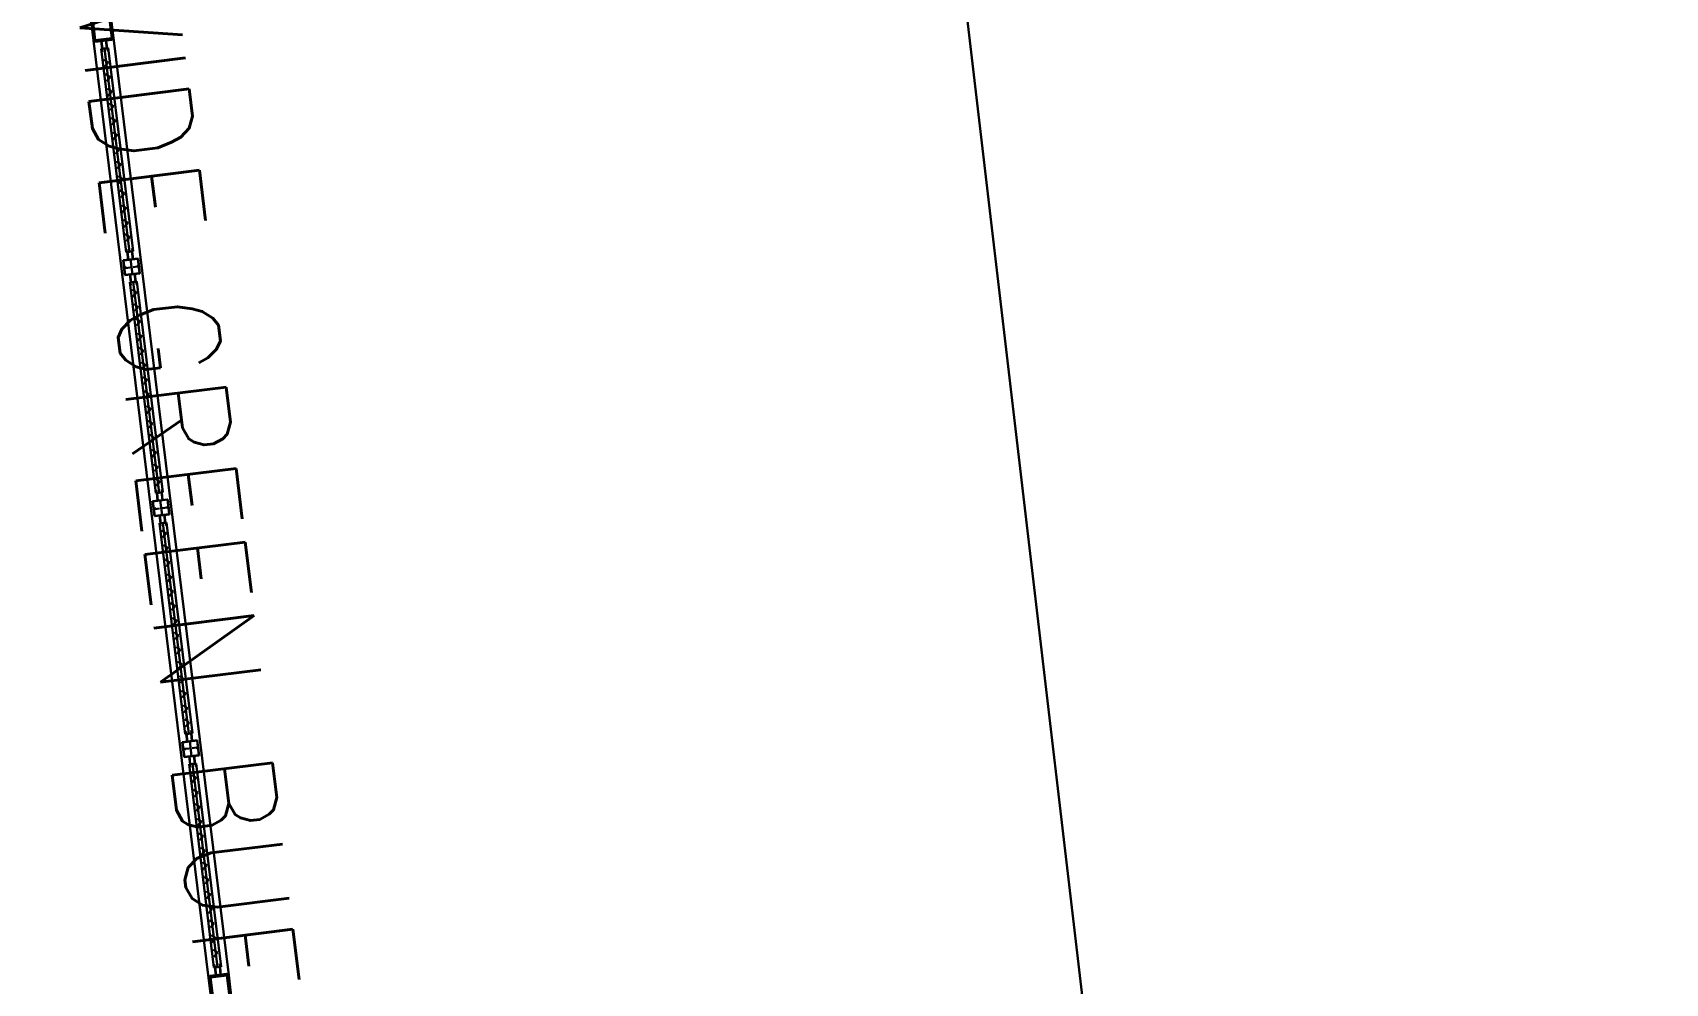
# Model space of a CAD drawing. Extents: x -15449 to 527173, y -170839 to 146543.
# Drawn here: x 15507.26 to 15512.69, y 7826.66 to 7829.82 of the extents above; entities that cross this region are included whole.
import ezdxf

# ---------------------------------------------------------------- set-up
doc = ezdxf.new("R2010")
doc.units = 0
doc.header["$LTSCALE"] = 8
doc.layers.get('0').update_dxf_attribs({"color": 1, "linetype": 'CONTINUOUS'})
doc.layers.add('G-IMPT', color=7, linetype='CONTINUOUS', lineweight=30)
doc.layers.add('Micron SGP Titleblock CAD template EDI$0$G-ANNO-TTLB', color=7, linetype='CONTINUOUS', lineweight=30)
doc.styles.add('RomanS_1', font='romans__.ttf', dxfattribs={"width": 0.9, "height": 8.694455})

# ---------------------------------------------------------------- blocks, each defined once
blk = doc.blocks.new('A$Cf1db08be')
at = {"layer": 'G-IMPT'}
for p, q in [((37.1949, 59.517), (40.6647, 30.0513)), ((35.3739, 50.2319), (35.3847, 50.1438)), ((35.3907, 50.1446), (35.3799, 50.2326)), ((35.4346, 50.2393), (35.4454, 50.1513)), ((35.4514, 50.152), (35.4406, 50.2401)), ((35.3907, 50.1446), (35.3847, 50.1438)), ((35.3847, 50.1438), (35.3914, 50.1386)), ((35.3847, 50.1438), (35.7675, 47.0298)), ((35.4454, 50.1513), (35.3907, 50.1446)), ((35.3914, 50.1386), (35.3907, 50.1446)), ((35.3914, 50.1386), (35.4461, 50.1453)), ((35.4101, 50.1155), (35.4337, 50.1184)), ((35.4931, 49.44), (35.4101, 50.1155)), ((35.4115, 50.1326), (35.4105, 50.1409)), ((35.4145, 50.116), (35.4115, 50.141)), ((35.4135, 50.1159), (35.4115, 50.1326)), ((35.4131, 50.1057), (35.412, 50.1148)), ((35.4127, 50.1158), (35.431, 50.118)), ((35.4315, 50.1172), (35.4128, 50.1152)), ((35.4128, 50.1152), (35.4136, 50.1057)), ((35.4136, 50.1057), (35.4131, 50.1057)), ((35.5049, 49.4415), (35.4219, 50.1169)), ((35.4292, 50.1178), (35.4261, 50.1428)), ((35.4282, 50.1346), (35.4271, 50.1429)), ((35.4302, 50.1179), (35.4282, 50.1346)), ((35.4326, 50.1081), (35.4315, 50.1172)), ((35.432, 50.1173), (35.4331, 50.1081)), ((35.4331, 50.1081), (35.4326, 50.1081)), ((35.4337, 50.1184), (35.5167, 49.4429)), ((35.4514, 50.152), (35.4454, 50.1513)), ((35.4454, 50.1513), (35.4461, 50.1453)), ((35.4461, 50.1453), (35.4514, 50.152)), ((35.4514, 50.152), (35.8343, 47.038)), ((35.4206, 50.0805), (35.4204, 50.0803)), ((35.4338, 50.0701), (35.4206, 50.0805)), ((35.4206, 50.0792), (35.4305, 50.0714)), ((35.4309, 50.0681), (35.4232, 50.0581)), ((35.4233, 50.057), (35.4235, 50.0569)), ((35.4235, 50.0569), (35.4338, 50.0701)), ((35.4265, 50.0321), (35.4264, 50.0319)), ((35.4397, 50.0218), (35.4265, 50.0321)), ((35.4265, 50.0308), (35.4365, 50.023)), ((35.4369, 50.0197), (35.4291, 50.0098)), ((35.4292, 50.0086), (35.4294, 50.0085)), ((35.4294, 50.0085), (35.4397, 50.0218)), ((35.4324, 49.9837), (35.4323, 49.9836)), ((35.4457, 49.9734), (35.4324, 49.9837)), ((35.4325, 49.9824), (35.4424, 49.9747)), ((35.4428, 49.9714), (35.435, 49.9614)), ((35.4352, 49.9603), (35.4353, 49.9601)), ((35.4353, 49.9601), (35.4457, 49.9734)), ((35.4384, 49.9354), (35.4383, 49.9352)), ((35.4516, 49.925), (35.4384, 49.9354)), ((35.4384, 49.9341), (35.4484, 49.9263)), ((35.4488, 49.923), (35.441, 49.913)), ((35.4411, 49.9119), (35.4413, 49.9118)), ((35.4413, 49.9118), (35.4516, 49.925)), ((35.4443, 49.887), (35.4442, 49.8868)), ((35.4576, 49.8767), (35.4443, 49.887)), ((35.4444, 49.8857), (35.4543, 49.8779)), ((35.4547, 49.8746), (35.4469, 49.8647)), ((35.4471, 49.8635), (35.4472, 49.8634)), ((35.4472, 49.8634), (35.4576, 49.8767)), ((35.4503, 49.8386), (35.4502, 49.8385)), ((35.4635, 49.8283), (35.4503, 49.8386)), ((35.4503, 49.8373), (35.4603, 49.8296)), ((35.4607, 49.8263), (35.4529, 49.8163)), ((35.453, 49.8152), (35.4532, 49.8151)), ((35.4532, 49.8151), (35.4635, 49.8283)), ((35.4562, 49.7903), (35.4561, 49.7901)), ((35.4695, 49.7799), (35.4562, 49.7903)), ((35.4562, 49.789), (35.4662, 49.7812)), ((35.4666, 49.7779), (35.4588, 49.7679)), ((35.4591, 49.7667), (35.4695, 49.7799)), ((35.459, 49.7668), (35.4591, 49.7667)), ((35.4622, 49.7419), (35.4621, 49.7417)), ((35.4754, 49.7316), (35.4622, 49.7419)), ((35.4622, 49.7406), (35.4722, 49.7328)), ((35.4726, 49.7295), (35.4648, 49.7196)), ((35.4651, 49.7183), (35.4754, 49.7316)), ((35.4649, 49.7184), (35.4651, 49.7183)), ((35.4681, 49.6935), (35.468, 49.6934)), ((35.4814, 49.6832), (35.4681, 49.6935)), ((35.4681, 49.6922), (35.4781, 49.6845)), ((35.4785, 49.6812), (35.4707, 49.6712)), ((35.4709, 49.6701), (35.471, 49.67)), ((35.471, 49.67), (35.4814, 49.6832)), ((35.4741, 49.6452), (35.4739, 49.645)), ((35.4873, 49.6348), (35.4741, 49.6452)), ((35.4741, 49.6439), (35.484, 49.6361)), ((35.4844, 49.6328), (35.4767, 49.6228)), ((35.4768, 49.6217), (35.477, 49.6216)), ((35.477, 49.6216), (35.4873, 49.6348)), ((35.48, 49.5968), (35.4799, 49.5967)), ((35.4933, 49.5865), (35.48, 49.5968)), ((35.48, 49.5955), (35.49, 49.5877)), ((35.4904, 49.5844), (35.4826, 49.5745)), ((35.4828, 49.5733), (35.4829, 49.5732)), ((35.4829, 49.5732), (35.4933, 49.5865)), ((35.486, 49.5484), (35.4858, 49.5483)), ((35.4992, 49.5381), (35.486, 49.5484)), ((35.486, 49.5472), (35.4959, 49.5394)), ((35.4963, 49.5361), (35.4886, 49.5261)), ((35.4887, 49.525), (35.4889, 49.5249)), ((35.4889, 49.5249), (35.4992, 49.5381)), ((35.4919, 49.5001), (35.4918, 49.4999)), ((35.5052, 49.4897), (35.4919, 49.5001)), ((35.4919, 49.4988), (35.5019, 49.491)), ((35.5023, 49.4877), (35.4945, 49.4778)), ((35.4946, 49.4766), (35.4948, 49.4765)), ((35.4948, 49.4765), (35.5052, 49.4897)), ((35.5137, 49.4527), (35.5132, 49.4526)), ((35.5132, 49.4526), (35.5143, 49.4435)), ((35.5148, 49.4436), (35.5137, 49.4527)), ((35.533, 49.4195), (35.483, 49.4134)), ((35.483, 49.4134), (35.4891, 49.3633)), ((35.5321, 49.4184), (35.4841, 49.4125)), ((35.4841, 49.4125), (35.49, 49.3645)), ((35.5167, 49.4429), (35.4931, 49.44)), ((35.4942, 49.4503), (35.4937, 49.4502)), ((35.4937, 49.4502), (35.4948, 49.4411)), ((35.4957, 49.4409), (35.4942, 49.4503)), ((35.5143, 49.4435), (35.4957, 49.4409)), ((35.4958, 49.4403), (35.514, 49.4426)), ((35.4966, 49.4404), (35.4996, 49.4154)), ((35.4976, 49.4406), (35.5006, 49.4155)), ((35.508, 49.4164), (35.5141, 49.3664)), ((35.5122, 49.4424), (35.5153, 49.4173)), ((35.5132, 49.4425), (35.5163, 49.4175)), ((35.538, 49.3704), (35.5321, 49.4184)), ((35.5392, 49.3695), (35.533, 49.4195)), ((35.4891, 49.3633), (35.5392, 49.3695)), ((35.49, 49.3645), (35.538, 49.3704)), ((35.4942, 49.391), (35.4913, 49.3873)), ((35.4913, 49.3873), (35.5063, 49.3891)), ((35.5089, 49.3404), (35.5058, 49.3654)), ((35.5058, 49.3654), (35.5089, 49.3404)), ((35.5099, 49.3405), (35.5068, 49.3655)), ((35.5068, 49.3655), (35.5099, 49.3405)), ((35.5313, 49.3922), (35.5163, 49.3904)), ((35.5245, 49.3423), (35.5215, 49.3673)), ((35.5215, 49.3673), (35.5245, 49.3423)), ((35.5256, 49.3424), (35.5225, 49.3674)), ((35.5225, 49.3674), (35.5256, 49.3424)), ((35.5275, 49.3951), (35.5313, 49.3922)), ((35.5054, 49.3399), (35.529, 49.3428)), ((35.5054, 49.3399), (35.529, 49.3428)), ((35.5915, 48.6395), (35.5054, 49.3399)), ((35.5915, 48.6395), (35.5054, 49.3399)), ((35.5084, 49.3302), (35.5073, 49.3393)), ((35.5084, 49.3302), (35.5073, 49.3393)), ((35.5081, 49.3403), (35.5264, 49.3425)), ((35.5081, 49.3403), (35.5264, 49.3425)), ((35.5268, 49.3417), (35.5081, 49.3397)), ((35.5268, 49.3417), (35.5081, 49.3397)), ((35.5081, 49.3397), (35.509, 49.3302)), ((35.5081, 49.3397), (35.509, 49.3302)), ((35.509, 49.3302), (35.5084, 49.3302)), ((35.509, 49.3302), (35.5084, 49.3302)), ((35.5145, 49.3166), (35.5143, 49.3165)), ((35.5277, 49.3063), (35.5145, 49.3166)), ((35.5145, 49.3153), (35.5244, 49.3076)), ((35.5248, 49.3043), (35.5171, 49.2943)), ((35.6033, 48.6409), (35.5172, 49.3414)), ((35.6033, 48.6409), (35.5172, 49.3414)), ((35.5172, 49.2932), (35.5174, 49.293)), ((35.5174, 49.293), (35.5277, 49.3063)), ((35.5279, 49.3326), (35.5268, 49.3417)), ((35.5279, 49.3326), (35.5268, 49.3417)), ((35.5273, 49.3418), (35.5284, 49.3326)), ((35.5273, 49.3418), (35.5284, 49.3326)), ((35.5284, 49.3326), (35.5279, 49.3326)), ((35.5284, 49.3326), (35.5279, 49.3326)), ((35.529, 49.3428), (35.6151, 48.6424)), ((35.529, 49.3428), (35.6151, 48.6424)), ((35.5204, 49.2683), (35.5203, 49.2681)), ((35.5204, 49.2683), (35.5203, 49.2681)), ((35.5336, 49.2579), (35.5204, 49.2683)), ((35.5336, 49.2579), (35.5204, 49.2683)), ((35.5204, 49.267), (35.5304, 49.2592)), ((35.5204, 49.267), (35.5304, 49.2592)), ((35.5308, 49.2559), (35.523, 49.2459)), ((35.5308, 49.2559), (35.523, 49.2459)), ((35.5231, 49.2448), (35.5233, 49.2447)), ((35.5231, 49.2448), (35.5233, 49.2447)), ((35.5233, 49.2447), (35.5336, 49.2579)), ((35.5233, 49.2447), (35.5336, 49.2579)), ((35.5264, 49.2199), (35.5262, 49.2197)), ((35.5264, 49.2199), (35.5262, 49.2197)), ((35.5396, 49.2096), (35.5264, 49.2199)), ((35.5396, 49.2096), (35.5264, 49.2199)), ((35.5264, 49.2186), (35.5363, 49.2108)), ((35.5264, 49.2186), (35.5363, 49.2108)), ((35.5367, 49.2075), (35.529, 49.1976)), ((35.5367, 49.2075), (35.529, 49.1976)), ((35.5291, 49.1964), (35.5293, 49.1963)), ((35.5291, 49.1964), (35.5293, 49.1963)), ((35.5293, 49.1963), (35.5396, 49.2096)), ((35.5293, 49.1963), (35.5396, 49.2096)), ((35.5323, 49.1715), (35.5322, 49.1714)), ((35.5323, 49.1715), (35.5322, 49.1714)), ((35.5455, 49.1612), (35.5323, 49.1715)), ((35.5455, 49.1612), (35.5323, 49.1715)), ((35.5323, 49.1702), (35.5423, 49.1625)), ((35.5323, 49.1702), (35.5423, 49.1625)), ((35.5427, 49.1592), (35.5349, 49.1492)), ((35.5427, 49.1592), (35.5349, 49.1492)), ((35.535, 49.1481), (35.5352, 49.1479)), ((35.535, 49.1481), (35.5352, 49.1479)), ((35.5352, 49.1479), (35.5455, 49.1612)), ((35.5352, 49.1479), (35.5455, 49.1612)), ((35.5382, 49.1232), (35.5381, 49.123)), ((35.5382, 49.1232), (35.5381, 49.123)), ((35.5515, 49.1128), (35.5382, 49.1232)), ((35.5515, 49.1128), (35.5382, 49.1232)), ((35.5383, 49.1219), (35.5482, 49.1141)), ((35.5383, 49.1219), (35.5482, 49.1141)), ((35.5486, 49.1108), (35.5408, 49.1008)), ((35.5486, 49.1108), (35.5408, 49.1008)), ((35.541, 49.0997), (35.5411, 49.0996)), ((35.541, 49.0997), (35.5411, 49.0996)), ((35.5411, 49.0996), (35.5515, 49.1128)), ((35.5411, 49.0996), (35.5515, 49.1128)), ((35.5442, 49.0748), (35.5441, 49.0746)), ((35.5442, 49.0748), (35.5441, 49.0746)), ((35.5574, 49.0645), (35.5442, 49.0748)), ((35.5574, 49.0645), (35.5442, 49.0748)), ((35.5442, 49.0735), (35.5542, 49.0657)), ((35.5442, 49.0735), (35.5542, 49.0657)), ((35.5546, 49.0624), (35.5468, 49.0525)), ((35.5546, 49.0624), (35.5468, 49.0525)), ((35.5469, 49.0513), (35.5471, 49.0512)), ((35.5469, 49.0513), (35.5471, 49.0512)), ((35.5471, 49.0512), (35.5574, 49.0645)), ((35.5471, 49.0512), (35.5574, 49.0645)), ((35.5501, 49.0264), (35.55, 49.0263)), ((35.5501, 49.0264), (35.55, 49.0263)), ((35.5634, 49.0161), (35.5501, 49.0264)), ((35.5634, 49.0161), (35.5501, 49.0264)), ((35.5502, 49.0251), (35.5601, 49.0174)), ((35.5502, 49.0251), (35.5601, 49.0174)), ((35.5605, 49.0141), (35.5527, 49.0041)), ((35.5605, 49.0141), (35.5527, 49.0041)), ((35.5529, 49.003), (35.553, 49.0029)), ((35.5529, 49.003), (35.553, 49.0029)), ((35.553, 49.0029), (35.5634, 49.0161)), ((35.553, 49.0029), (35.5634, 49.0161)), ((35.5561, 48.9781), (35.556, 48.9779)), ((35.5561, 48.9781), (35.556, 48.9779)), ((35.5693, 48.9677), (35.5561, 48.9781)), ((35.5693, 48.9677), (35.5561, 48.9781)), ((35.5561, 48.9768), (35.5661, 48.969)), ((35.5561, 48.9768), (35.5661, 48.969)), ((35.5665, 48.9657), (35.5587, 48.9557)), ((35.5665, 48.9657), (35.5587, 48.9557)), ((35.559, 48.9545), (35.5693, 48.9677)), ((35.559, 48.9545), (35.5693, 48.9677)), ((35.5588, 48.9546), (35.559, 48.9545)), ((35.5588, 48.9546), (35.559, 48.9545)), ((35.562, 48.9297), (35.5619, 48.9295)), ((35.562, 48.9297), (35.5619, 48.9295)), ((35.5753, 48.9194), (35.562, 48.9297)), ((35.5753, 48.9194), (35.562, 48.9297)), ((35.562, 48.9284), (35.572, 48.9206)), ((35.562, 48.9284), (35.572, 48.9206)), ((35.5724, 48.9173), (35.5646, 48.9074)), ((35.5724, 48.9173), (35.5646, 48.9074)), ((35.5649, 48.9061), (35.5753, 48.9194)), ((35.5649, 48.9061), (35.5753, 48.9194)), ((35.5648, 48.9062), (35.5649, 48.9061)), ((35.5648, 48.9062), (35.5649, 48.9061)), ((35.568, 48.8813), (35.5679, 48.8812)), ((35.568, 48.8813), (35.5679, 48.8812)), ((35.5812, 48.871), (35.568, 48.8813)), ((35.5812, 48.871), (35.568, 48.8813)), ((35.568, 48.8801), (35.5779, 48.8723)), ((35.568, 48.8801), (35.5779, 48.8723)), ((35.5784, 48.869), (35.5706, 48.859)), ((35.5784, 48.869), (35.5706, 48.859)), ((35.5707, 48.8579), (35.5709, 48.8578)), ((35.5707, 48.8579), (35.5709, 48.8578)), ((35.5709, 48.8578), (35.5812, 48.871)), ((35.5709, 48.8578), (35.5812, 48.871)), ((35.5739, 48.833), (35.5738, 48.8328)), ((35.5739, 48.833), (35.5738, 48.8328)), ((35.5872, 48.8226), (35.5739, 48.833)), ((35.5872, 48.8226), (35.5739, 48.833)), ((35.5739, 48.8317), (35.5839, 48.8239)), ((35.5739, 48.8317), (35.5839, 48.8239)), ((35.5843, 48.8206), (35.5765, 48.8106)), ((35.5843, 48.8206), (35.5765, 48.8106)), ((35.5767, 48.8095), (35.5768, 48.8094)), ((35.5767, 48.8095), (35.5768, 48.8094)), ((35.5768, 48.8094), (35.5872, 48.8226)), ((35.5768, 48.8094), (35.5872, 48.8226)), ((35.5799, 48.7846), (35.5797, 48.7845)), ((35.5799, 48.7846), (35.5797, 48.7845)), ((35.5931, 48.7743), (35.5799, 48.7846)), ((35.5931, 48.7743), (35.5799, 48.7846)), ((35.5799, 48.7833), (35.5898, 48.7755)), ((35.5799, 48.7833), (35.5898, 48.7755)), ((35.5902, 48.7722), (35.5825, 48.7623)), ((35.5902, 48.7722), (35.5825, 48.7623)), ((35.5826, 48.7612), (35.5828, 48.761)), ((35.5826, 48.7612), (35.5828, 48.761)), ((35.5828, 48.761), (35.5931, 48.7743)), ((35.5828, 48.761), (35.5931, 48.7743)), ((35.5858, 48.7362), (35.5857, 48.7361)), ((35.5858, 48.7362), (35.5857, 48.7361)), ((35.5991, 48.7259), (35.5858, 48.7362)), ((35.5991, 48.7259), (35.5858, 48.7362)), ((35.5858, 48.735), (35.5958, 48.7272)), ((35.5858, 48.735), (35.5958, 48.7272)), ((35.5962, 48.7239), (35.5884, 48.7139)), ((35.5962, 48.7239), (35.5884, 48.7139)), ((35.5886, 48.7128), (35.5887, 48.7127)), ((35.5886, 48.7128), (35.5887, 48.7127)), ((35.5887, 48.7127), (35.5991, 48.7259)), ((35.5887, 48.7127), (35.5991, 48.7259)), ((35.6151, 48.6424), (35.5915, 48.6395)), ((35.6151, 48.6424), (35.5915, 48.6395)), ((35.5918, 48.6879), (35.5916, 48.6877)), ((35.5918, 48.6879), (35.5916, 48.6877)), ((35.605, 48.6775), (35.5918, 48.6879)), ((35.605, 48.6775), (35.5918, 48.6879)), ((35.5918, 48.6866), (35.6017, 48.6788)), ((35.5918, 48.6866), (35.6017, 48.6788)), ((35.5926, 48.6498), (35.5921, 48.6497)), ((35.5926, 48.6498), (35.5921, 48.6497)), ((35.5921, 48.6497), (35.5932, 48.6406)), ((35.5921, 48.6497), (35.5932, 48.6406)), ((35.5941, 48.6403), (35.5926, 48.6498)), ((35.5941, 48.6403), (35.5926, 48.6498)), ((35.6127, 48.643), (35.5941, 48.6403)), ((35.6127, 48.643), (35.5941, 48.6403)), ((35.5942, 48.6398), (35.6125, 48.6421)), ((35.5942, 48.6398), (35.6125, 48.6421)), ((35.6021, 48.6755), (35.5944, 48.6656)), ((35.6021, 48.6755), (35.5944, 48.6656)), ((35.5945, 48.6644), (35.5947, 48.6643)), ((35.5945, 48.6644), (35.5947, 48.6643)), ((35.5947, 48.6643), (35.605, 48.6775)), ((35.5947, 48.6643), (35.605, 48.6775)), ((35.595, 48.6399), (35.5981, 48.6149)), ((35.5981, 48.6149), (35.595, 48.6399)), ((35.596, 48.64), (35.5991, 48.615)), ((35.5991, 48.615), (35.596, 48.64)), ((35.6107, 48.6418), (35.6137, 48.6168)), ((35.6137, 48.6168), (35.6107, 48.6418)), ((35.6121, 48.6522), (35.6116, 48.6521)), ((35.6121, 48.6522), (35.6116, 48.6521)), ((35.6116, 48.6521), (35.6127, 48.643)), ((35.6116, 48.6521), (35.6127, 48.643)), ((35.6117, 48.642), (35.6147, 48.6169)), ((35.6147, 48.6169), (35.6117, 48.642)), ((35.6132, 48.643), (35.6121, 48.6522)), ((35.6132, 48.643), (35.6121, 48.6522)), ((35.6314, 48.619), (35.5814, 48.6128)), ((35.5814, 48.6128), (35.5875, 48.5628)), ((35.6305, 48.6179), (35.5825, 48.612)), ((35.5825, 48.612), (35.5884, 48.5639)), ((35.5926, 48.5905), (35.5897, 48.5868)), ((35.5897, 48.5868), (35.6047, 48.5886)), ((35.6064, 48.6159), (35.6126, 48.5659)), ((35.6297, 48.5917), (35.6147, 48.5898)), ((35.6259, 48.5946), (35.6297, 48.5917)), ((35.6364, 48.5698), (35.6305, 48.6179)), ((35.6376, 48.569), (35.6314, 48.619)), ((35.5875, 48.5628), (35.6376, 48.569)), ((35.5884, 48.5639), (35.6364, 48.5698)), ((35.6274, 48.5423), (35.6038, 48.5394)), ((35.6274, 48.5423), (35.6038, 48.5394)), ((35.6038, 48.5394), (35.6899, 47.839)), ((35.6038, 48.5394), (35.6899, 47.839)), ((35.6073, 48.5398), (35.6042, 48.5649)), ((35.6042, 48.5649), (35.6073, 48.5398)), ((35.6083, 48.54), (35.6052, 48.565)), ((35.6052, 48.565), (35.6083, 48.54)), ((35.6069, 48.5296), (35.6057, 48.5388)), ((35.6069, 48.5296), (35.6057, 48.5388)), ((35.6065, 48.5397), (35.6248, 48.542)), ((35.6065, 48.5397), (35.6248, 48.542)), ((35.6252, 48.5412), (35.6066, 48.5392)), ((35.6252, 48.5412), (35.6066, 48.5392)), ((35.6066, 48.5392), (35.6074, 48.5297)), ((35.6066, 48.5392), (35.6074, 48.5297)), ((35.6074, 48.5297), (35.6069, 48.5296)), ((35.6074, 48.5297), (35.6069, 48.5296)), ((35.6156, 48.5409), (35.7017, 47.8404)), ((35.6156, 48.5409), (35.7017, 47.8404)), ((35.623, 48.5418), (35.6199, 48.5668)), ((35.6199, 48.5668), (35.623, 48.5418)), ((35.624, 48.5419), (35.6209, 48.5669)), ((35.6209, 48.5669), (35.624, 48.5419)), ((35.6263, 48.532), (35.6252, 48.5412)), ((35.6263, 48.532), (35.6252, 48.5412)), ((35.6257, 48.5412), (35.6269, 48.5321)), ((35.6257, 48.5412), (35.6269, 48.5321)), ((35.6269, 48.5321), (35.6263, 48.532)), ((35.6269, 48.5321), (35.6263, 48.532)), ((35.7135, 47.8419), (35.6274, 48.5423)), ((35.7135, 47.8419), (35.6274, 48.5423)), ((35.6128, 48.5159), (35.6129, 48.5161)), ((35.6128, 48.5159), (35.6129, 48.5161)), ((35.6129, 48.5161), (35.6261, 48.5058)), ((35.6129, 48.5161), (35.6261, 48.5058)), ((35.6229, 48.507), (35.6129, 48.5148)), ((35.6229, 48.507), (35.6129, 48.5148)), ((35.6155, 48.4938), (35.6233, 48.5037)), ((35.6155, 48.4938), (35.6233, 48.5037)), ((35.6158, 48.4925), (35.6156, 48.4926)), ((35.6158, 48.4925), (35.6156, 48.4926)), ((35.6261, 48.5058), (35.6158, 48.4925)), ((35.6261, 48.5058), (35.6158, 48.4925)), ((35.6187, 48.4676), (35.6188, 48.4677)), ((35.6187, 48.4676), (35.6188, 48.4677)), ((35.6188, 48.4677), (35.6321, 48.4574)), ((35.6188, 48.4677), (35.6321, 48.4574)), ((35.6288, 48.4587), (35.6188, 48.4664)), ((35.6288, 48.4587), (35.6188, 48.4664)), ((35.6214, 48.4454), (35.6292, 48.4554)), ((35.6214, 48.4454), (35.6292, 48.4554)), ((35.6217, 48.4442), (35.6216, 48.4443)), ((35.6217, 48.4442), (35.6216, 48.4443)), ((35.6321, 48.4574), (35.6217, 48.4442)), ((35.6321, 48.4574), (35.6217, 48.4442)), ((35.6246, 48.4192), (35.6248, 48.4194)), ((35.6246, 48.4192), (35.6248, 48.4194)), ((35.6248, 48.4194), (35.638, 48.409)), ((35.6248, 48.4194), (35.638, 48.409)), ((35.6347, 48.4103), (35.6248, 48.4181)), ((35.6347, 48.4103), (35.6248, 48.4181)), ((35.6274, 48.397), (35.6351, 48.407)), ((35.6274, 48.397), (35.6351, 48.407)), ((35.6277, 48.3958), (35.6275, 48.3959)), ((35.6277, 48.3958), (35.6275, 48.3959)), ((35.638, 48.409), (35.6277, 48.3958)), ((35.638, 48.409), (35.6277, 48.3958)), ((35.6306, 48.3708), (35.6307, 48.371)), ((35.6306, 48.3708), (35.6307, 48.371)), ((35.6307, 48.371), (35.644, 48.3607)), ((35.6307, 48.371), (35.644, 48.3607)), ((35.6407, 48.3619), (35.6307, 48.3697)), ((35.6407, 48.3619), (35.6307, 48.3697)), ((35.6333, 48.3487), (35.6411, 48.3586)), ((35.6333, 48.3487), (35.6411, 48.3586)), ((35.6336, 48.3474), (35.6335, 48.3475)), ((35.6336, 48.3474), (35.6335, 48.3475)), ((35.644, 48.3607), (35.6336, 48.3474)), ((35.644, 48.3607), (35.6336, 48.3474)), ((35.6365, 48.3225), (35.6367, 48.3226)), ((35.6365, 48.3225), (35.6367, 48.3226)), ((35.6367, 48.3226), (35.6499, 48.3123)), ((35.6367, 48.3226), (35.6499, 48.3123)), ((35.6466, 48.3136), (35.6367, 48.3214)), ((35.6466, 48.3136), (35.6367, 48.3214)), ((35.6499, 48.3123), (35.6396, 48.2991)), ((35.6499, 48.3123), (35.6396, 48.2991)), ((35.6393, 48.3003), (35.647, 48.3103)), ((35.6393, 48.3003), (35.647, 48.3103)), ((35.6396, 48.2991), (35.6394, 48.2992)), ((35.6396, 48.2991), (35.6394, 48.2992)), ((35.6425, 48.2741), (35.6426, 48.2743)), ((35.6425, 48.2741), (35.6426, 48.2743)), ((35.6426, 48.2743), (35.6558, 48.2639)), ((35.6426, 48.2743), (35.6558, 48.2639)), ((35.6526, 48.2652), (35.6426, 48.273)), ((35.6526, 48.2652), (35.6426, 48.273)), ((35.6452, 48.2519), (35.653, 48.2619)), ((35.6452, 48.2519), (35.653, 48.2619)), ((35.6558, 48.2639), (35.6455, 48.2507)), ((35.6558, 48.2639), (35.6455, 48.2507)), ((35.6455, 48.2507), (35.6453, 48.2508)), ((35.6455, 48.2507), (35.6453, 48.2508)), ((35.6484, 48.2258), (35.6486, 48.2259)), ((35.6484, 48.2258), (35.6486, 48.2259)), ((35.6486, 48.2259), (35.6618, 48.2156)), ((35.6486, 48.2259), (35.6618, 48.2156)), ((35.6585, 48.2168), (35.6486, 48.2246)), ((35.6585, 48.2168), (35.6486, 48.2246)), ((35.6512, 48.2036), (35.6589, 48.2135)), ((35.6512, 48.2036), (35.6589, 48.2135)), ((35.6618, 48.2156), (35.6515, 48.2023)), ((35.6618, 48.2156), (35.6515, 48.2023)), ((35.6515, 48.2023), (35.6513, 48.2025)), ((35.6515, 48.2023), (35.6513, 48.2025)), ((35.6544, 48.1774), (35.6545, 48.1775)), ((35.6544, 48.1774), (35.6545, 48.1775)), ((35.6545, 48.1775), (35.6677, 48.1672)), ((35.6545, 48.1775), (35.6677, 48.1672)), ((35.6645, 48.1685), (35.6545, 48.1763)), ((35.6645, 48.1685), (35.6545, 48.1763)), ((35.6571, 48.1552), (35.6649, 48.1652)), ((35.6571, 48.1552), (35.6649, 48.1652)), ((35.6574, 48.154), (35.6572, 48.1541)), ((35.6574, 48.154), (35.6572, 48.1541)), ((35.6677, 48.1672), (35.6574, 48.154)), ((35.6677, 48.1672), (35.6574, 48.154)), ((35.6603, 48.129), (35.6604, 48.1292)), ((35.6603, 48.129), (35.6604, 48.1292)), ((35.6604, 48.1292), (35.6737, 48.1188)), ((35.6604, 48.1292), (35.6737, 48.1188)), ((35.6704, 48.1201), (35.6605, 48.1279)), ((35.6704, 48.1201), (35.6605, 48.1279)), ((35.663, 48.1069), (35.6708, 48.1168)), ((35.663, 48.1069), (35.6708, 48.1168)), ((35.6633, 48.1056), (35.6632, 48.1057)), ((35.6633, 48.1056), (35.6632, 48.1057)), ((35.6737, 48.1188), (35.6633, 48.1056)), ((35.6737, 48.1188), (35.6633, 48.1056)), ((35.6663, 48.0807), (35.6664, 48.0808)), ((35.6663, 48.0807), (35.6664, 48.0808)), ((35.6664, 48.0808), (35.6796, 48.0705)), ((35.6664, 48.0808), (35.6796, 48.0705)), ((35.6764, 48.0717), (35.6664, 48.0795)), ((35.6764, 48.0717), (35.6664, 48.0795)), ((35.669, 48.0585), (35.6768, 48.0684)), ((35.669, 48.0585), (35.6768, 48.0684)), ((35.6693, 48.0572), (35.6691, 48.0574)), ((35.6693, 48.0572), (35.6691, 48.0574)), ((35.6796, 48.0705), (35.6693, 48.0572)), ((35.6796, 48.0705), (35.6693, 48.0572)), ((35.6722, 48.0323), (35.6723, 48.0325)), ((35.6722, 48.0323), (35.6723, 48.0325)), ((35.6723, 48.0325), (35.6856, 48.0221)), ((35.6723, 48.0325), (35.6856, 48.0221)), ((35.6823, 48.0234), (35.6724, 48.0312)), ((35.6823, 48.0234), (35.6724, 48.0312)), ((35.6749, 48.0101), (35.6827, 48.0201)), ((35.6749, 48.0101), (35.6827, 48.0201)), ((35.6752, 48.0089), (35.6751, 48.009)), ((35.6752, 48.0089), (35.6751, 48.009)), ((35.6856, 48.0221), (35.6752, 48.0089)), ((35.6856, 48.0221), (35.6752, 48.0089)), ((35.6782, 47.9839), (35.6783, 47.9841)), ((35.6782, 47.9839), (35.6783, 47.9841)), ((35.6783, 47.9841), (35.6915, 47.9737)), ((35.6783, 47.9841), (35.6915, 47.9737)), ((35.6883, 47.975), (35.6783, 47.9828)), ((35.6883, 47.975), (35.6783, 47.9828)), ((35.6809, 47.9618), (35.6887, 47.9717)), ((35.6809, 47.9618), (35.6887, 47.9717)), ((35.6812, 47.9605), (35.681, 47.9606)), ((35.6812, 47.9605), (35.681, 47.9606)), ((35.6915, 47.9737), (35.6812, 47.9605)), ((35.6915, 47.9737), (35.6812, 47.9605)), ((35.6841, 47.9356), (35.6842, 47.9357)), ((35.6841, 47.9356), (35.6842, 47.9357)), ((35.6842, 47.9357), (35.6975, 47.9254)), ((35.6842, 47.9357), (35.6975, 47.9254)), ((35.6942, 47.9267), (35.6842, 47.9344)), ((35.6942, 47.9267), (35.6842, 47.9344)), ((35.6868, 47.9134), (35.6946, 47.9234)), ((35.6868, 47.9134), (35.6946, 47.9234)), ((35.6871, 47.9121), (35.687, 47.9123)), ((35.6871, 47.9121), (35.687, 47.9123)), ((35.6975, 47.9254), (35.6871, 47.9121)), ((35.6975, 47.9254), (35.6871, 47.9121)), ((35.6901, 47.8872), (35.6902, 47.8874)), ((35.6902, 47.8874), (35.7034, 47.877)), ((35.7001, 47.8783), (35.6902, 47.8861)), ((35.6899, 47.839), (35.7135, 47.8419)), ((35.6899, 47.839), (35.7135, 47.8419)), ((35.691, 47.8493), (35.6905, 47.8492)), ((35.691, 47.8493), (35.6905, 47.8492)), ((35.6905, 47.8492), (35.6916, 47.84)), ((35.6905, 47.8492), (35.6916, 47.84)), ((35.6925, 47.8398), (35.691, 47.8493)), ((35.6925, 47.8398), (35.691, 47.8493)), ((35.7111, 47.8424), (35.6925, 47.8398)), ((35.7111, 47.8424), (35.6925, 47.8398)), ((35.6926, 47.8393), (35.7109, 47.8415)), ((35.6926, 47.8393), (35.7109, 47.8415)), ((35.6928, 47.865), (35.7006, 47.875)), ((35.6931, 47.8638), (35.6929, 47.8639)), ((35.7034, 47.877), (35.6931, 47.8638)), ((35.6934, 47.8394), (35.6965, 47.8144)), ((35.6965, 47.8144), (35.6934, 47.8394)), ((35.6944, 47.8395), (35.6975, 47.8145)), ((35.6975, 47.8145), (35.6944, 47.8395)), ((35.7091, 47.8413), (35.7122, 47.8163)), ((35.7122, 47.8163), (35.7091, 47.8413)), ((35.7105, 47.8516), (35.71, 47.8516)), ((35.71, 47.8516), (35.7111, 47.8424)), ((35.7105, 47.8516), (35.71, 47.8516)), ((35.71, 47.8516), (35.7111, 47.8424)), ((35.7101, 47.8414), (35.7132, 47.8164)), ((35.7132, 47.8164), (35.7101, 47.8414)), ((35.7116, 47.8425), (35.7105, 47.8516)), ((35.7116, 47.8425), (35.7105, 47.8516)), ((35.6798, 47.8123), (35.7298, 47.8185)), ((35.686, 47.7623), (35.6798, 47.8123)), ((35.6809, 47.8114), (35.729, 47.8173)), ((35.6868, 47.7634), (35.6809, 47.8114)), ((35.7349, 47.7693), (35.6868, 47.7634)), ((35.6877, 47.7896), (35.7027, 47.7914)), ((35.6914, 47.7867), (35.6877, 47.7896)), ((35.711, 47.7654), (35.7048, 47.8154)), ((35.7277, 47.7945), (35.7127, 47.7927)), ((35.7248, 47.7908), (35.7277, 47.7945)), ((35.729, 47.8173), (35.7349, 47.7693)), ((35.7298, 47.8185), (35.736, 47.7684)), ((35.736, 47.7684), (35.686, 47.7623)), ((35.7258, 47.7418), (35.7023, 47.7389)), ((35.7023, 47.7389), (35.7853, 47.0635)), ((35.7057, 47.7393), (35.7026, 47.7643)), ((35.7067, 47.7394), (35.7036, 47.7645)), ((35.7053, 47.7291), (35.7041, 47.7382)), ((35.7049, 47.7392), (35.7232, 47.7415)), ((35.7236, 47.7406), (35.705, 47.7387)), ((35.705, 47.7387), (35.7058, 47.7292)), ((35.7058, 47.7292), (35.7053, 47.7291)), ((35.714, 47.7403), (35.7971, 47.0649)), ((35.7214, 47.7412), (35.7183, 47.7663)), ((35.7224, 47.7414), (35.7193, 47.7664)), ((35.7247, 47.7315), (35.7236, 47.7406)), ((35.7242, 47.7407), (35.7253, 47.7316)), ((35.7253, 47.7316), (35.7247, 47.7315)), ((35.8089, 47.0664), (35.7258, 47.7418)), ((35.7126, 47.7037), (35.7127, 47.7039)), ((35.7127, 47.7039), (35.726, 47.6936)), ((35.7227, 47.6948), (35.7127, 47.7026)), ((35.7153, 47.6816), (35.7231, 47.6915)), ((35.7156, 47.6803), (35.7155, 47.6804)), ((35.726, 47.6936), (35.7156, 47.6803)), ((35.7186, 47.6554), (35.7187, 47.6555)), ((35.7187, 47.6555), (35.7319, 47.6452)), ((35.7286, 47.6465), (35.7187, 47.6542)), ((35.7213, 47.6332), (35.7291, 47.6432)), ((35.7216, 47.632), (35.7214, 47.6321)), ((35.7319, 47.6452), (35.7216, 47.632)), ((35.7245, 47.607), (35.7246, 47.6072)), ((35.7246, 47.6072), (35.7379, 47.5968)), ((35.7346, 47.5981), (35.7246, 47.6059)), ((35.7272, 47.5848), (35.735, 47.5948)), ((35.7275, 47.5836), (35.7274, 47.5837)), ((35.7379, 47.5968), (35.7275, 47.5836)), ((35.7304, 47.5587), (35.7306, 47.5588)), ((35.7306, 47.5588), (35.7438, 47.5485)), ((35.7405, 47.5497), (35.7306, 47.5575)), ((35.7332, 47.5365), (35.7409, 47.5464)), ((35.7335, 47.5352), (35.7333, 47.5353)), ((35.7438, 47.5485), (35.7335, 47.5352)), ((35.7364, 47.5103), (35.7365, 47.5104)), ((35.7365, 47.5104), (35.7498, 47.5001)), ((35.7465, 47.5014), (35.7365, 47.5092)), ((35.7391, 47.4881), (35.7469, 47.4981)), ((35.7498, 47.5001), (35.7394, 47.4869)), ((35.7394, 47.4869), (35.7393, 47.487)), ((35.7423, 47.4619), (35.7425, 47.4621)), ((35.7425, 47.4621), (35.7557, 47.4517)), ((35.7524, 47.453), (35.7425, 47.4608)), ((35.7451, 47.4398), (35.7528, 47.4497)), ((35.7557, 47.4517), (35.7454, 47.4385)), ((35.7454, 47.4385), (35.7452, 47.4386)), ((35.7483, 47.4136), (35.7484, 47.4137)), ((35.7484, 47.4137), (35.7616, 47.4034)), ((35.7584, 47.4046), (35.7484, 47.4124)), ((35.751, 47.3914), (35.7588, 47.4013)), ((35.7513, 47.3901), (35.7511, 47.3903)), ((35.7616, 47.4034), (35.7513, 47.3901)), ((35.7542, 47.3652), (35.7544, 47.3654)), ((35.7544, 47.3654), (35.7676, 47.355)), ((35.7643, 47.3563), (35.7544, 47.3641)), ((35.757, 47.343), (35.7647, 47.353)), ((35.7572, 47.3418), (35.7571, 47.3419)), ((35.7676, 47.355), (35.7572, 47.3418)), ((35.7602, 47.3168), (35.7603, 47.317)), ((35.7603, 47.317), (35.7735, 47.3066)), ((35.7703, 47.3079), (35.7603, 47.3157)), ((35.7629, 47.2947), (35.7707, 47.3046)), ((35.7632, 47.2934), (35.763, 47.2935)), ((35.7735, 47.3066), (35.7632, 47.2934)), ((35.7661, 47.2685), (35.7662, 47.2686)), ((35.7662, 47.2686), (35.7795, 47.2583)), ((35.7762, 47.2596), (35.7663, 47.2673)), ((35.7688, 47.2463), (35.7766, 47.2562)), ((35.7691, 47.245), (35.769, 47.2452)), ((35.7795, 47.2583), (35.7691, 47.245)), ((35.7721, 47.2201), (35.7722, 47.2203)), ((35.7722, 47.2203), (35.7854, 47.2099)), ((35.7822, 47.2112), (35.7722, 47.219)), ((35.7748, 47.1979), (35.7826, 47.2079)), ((35.7751, 47.1967), (35.7749, 47.1968)), ((35.7854, 47.2099), (35.7751, 47.1967)), ((35.778, 47.1717), (35.7781, 47.1719)), ((35.7781, 47.1719), (35.7914, 47.1615)), ((35.7881, 47.1628), (35.7781, 47.1706)), ((35.7807, 47.1496), (35.7885, 47.1595)), ((35.781, 47.1483), (35.7809, 47.1484)), ((35.7914, 47.1615), (35.781, 47.1483)), ((35.784, 47.1234), (35.7841, 47.1235)), ((35.7841, 47.1235), (35.7973, 47.1132)), ((35.7941, 47.1145), (35.7841, 47.1222)), ((35.7853, 47.0635), (35.8089, 47.0664)), ((35.7864, 47.0737), (35.7858, 47.0737)), ((35.7858, 47.0737), (35.787, 47.0645)), ((35.7879, 47.0643), (35.7864, 47.0737)), ((35.7867, 47.1012), (35.7945, 47.1112)), ((35.787, 47.0999), (35.7868, 47.1001)), ((35.7973, 47.1132), (35.787, 47.0999)), ((35.8064, 47.0669), (35.7879, 47.0643)), ((35.7879, 47.0638), (35.8062, 47.066)), ((35.7887, 47.0639), (35.7908, 47.0472)), ((35.7897, 47.064), (35.7928, 47.039)), ((35.8044, 47.0658), (35.8075, 47.0408)), ((35.8059, 47.0761), (35.8053, 47.0761)), ((35.8053, 47.0761), (35.8064, 47.0669)), ((35.8054, 47.0659), (35.8075, 47.0493)), ((35.807, 47.067), (35.8059, 47.0761)), ((35.7728, 47.0365), (35.7675, 47.0298)), ((35.7675, 47.0298), (35.7735, 47.0305)), ((35.7675, 47.0298), (35.7784, 46.9417)), ((35.8275, 47.0432), (35.7728, 47.0365)), ((35.7735, 47.0305), (35.7728, 47.0365)), ((35.7735, 47.0305), (35.8282, 47.0372)), ((35.7844, 46.9425), (35.7735, 47.0305)), ((35.7908, 47.0472), (35.7918, 47.0389)), ((35.8075, 47.0493), (35.8085, 47.0409)), ((35.8343, 47.038), (35.8275, 47.0432)), ((35.8282, 47.0372), (35.8275, 47.0432)), ((35.8343, 47.038), (35.8282, 47.0372)), ((35.8282, 47.0372), (35.8391, 46.9492)), ((35.8451, 46.9499), (35.8343, 47.038))]:
    blk.add_line(p, q, dxfattribs=at)
for centre, radius, start, end in [((35.4128, 50.1149), 0.000874, 97.0087, 187.0087), ((35.4128, 50.1149), 0.000336, 97.0087, 187.0087), ((35.4311, 50.1172), 0.000874, 7.0087, 97.0087), ((35.4311, 50.1172), 0.000336, 7.0087, 97.0087), ((35.4211, 50.0798), 0.000807, 142.0087, 232.0087), ((35.4238, 50.0576), 0.000807, 142.0087, 232.0087), ((35.4291, 50.0695), 0.00235, 322.0087, 52.0087), ((35.427, 50.0314), 0.000807, 142.0087, 232.0087), ((35.4297, 50.0093), 0.000807, 142.0087, 232.0087), ((35.435, 50.0212), 0.00235, 322.0087, 52.0087), ((35.433, 49.9831), 0.000807, 142.0087, 232.0087), ((35.4357, 49.9609), 0.000807, 142.0087, 232.0087), ((35.441, 49.9728), 0.00235, 322.0087, 52.0087), ((35.4389, 49.9347), 0.000807, 142.0087, 232.0087), ((35.4416, 49.9125), 0.000807, 142.0087, 232.0087), ((35.4449, 49.8863), 0.000807, 142.0087, 232.0087), ((35.4469, 49.9244), 0.00235, 322.0087, 52.0087), ((35.4476, 49.8642), 0.000807, 142.0087, 232.0087), ((35.4508, 49.838), 0.000807, 142.0087, 232.0087), ((35.4529, 49.8761), 0.00235, 322.0087, 52.0087), ((35.4535, 49.8158), 0.000807, 142.0087, 232.0087), ((35.4567, 49.7896), 0.000807, 142.0087, 232.0087), ((35.4588, 49.8277), 0.00235, 322.0087, 52.0087), ((35.4648, 49.7793), 0.00235, 322.0087, 52.0087), ((35.4595, 49.7674), 0.000807, 142.0087, 232.0087), ((35.4627, 49.7413), 0.000807, 142.0087, 232.0087), ((35.4707, 49.731), 0.00235, 322.0087, 52.0087), ((35.4654, 49.7191), 0.000807, 142.0087, 232.0087), ((35.4686, 49.6929), 0.000807, 142.0087, 232.0087), ((35.4714, 49.6707), 0.000807, 142.0087, 232.0087), ((35.4766, 49.6826), 0.00235, 322.0087, 52.0087), ((35.4746, 49.6445), 0.000807, 142.0087, 232.0087), ((35.4773, 49.6223), 0.000807, 142.0087, 232.0087), ((35.4826, 49.6343), 0.00235, 322.0087, 52.0087), ((35.4805, 49.5962), 0.000807, 142.0087, 232.0087), ((35.4833, 49.574), 0.000807, 142.0087, 232.0087), ((35.4885, 49.5859), 0.00235, 322.0087, 52.0087), ((35.4865, 49.5478), 0.000807, 142.0087, 232.0087), ((35.4892, 49.5256), 0.000807, 142.0087, 232.0087), ((35.4945, 49.5375), 0.00235, 322.0087, 52.0087), ((35.4924, 49.4994), 0.000807, 142.0087, 232.0087), ((35.4951, 49.4773), 0.000807, 142.0087, 232.0087), ((35.5004, 49.4892), 0.00235, 322.0087, 52.0087), ((35.4957, 49.4412), 0.000874, 187.0087, 277.0087), ((35.4957, 49.4412), 0.000336, 187.0087, 277.0087), ((35.5139, 49.4434), 0.000874, 277.0087, 7.0087), ((35.5139, 49.4434), 0.000336, 277.0087, 7.0087), ((35.5082, 49.3394), 0.000874, 97.0087, 187.0087), ((35.5082, 49.3394), 0.000874, 97.0087, 187.0087), ((35.5082, 49.3394), 0.000336, 97.0087, 187.0087), ((35.5082, 49.3394), 0.000336, 97.0087, 187.0087), ((35.515, 49.316), 0.000807, 142.0087, 232.0087), ((35.5177, 49.2938), 0.000807, 142.0087, 232.0087), ((35.523, 49.3057), 0.00235, 322.0087, 52.0087), ((35.5265, 49.3416), 0.000874, 7.0087, 97.0087), ((35.5265, 49.3416), 0.000874, 7.0087, 97.0087), ((35.5265, 49.3416), 0.000336, 7.0087, 97.0087), ((35.5265, 49.3416), 0.000336, 7.0087, 97.0087), ((35.5209, 49.2676), 0.000807, 142.0087, 232.0087), ((35.5209, 49.2676), 0.000807, 142.0087, 232.0087), ((35.5236, 49.2454), 0.000807, 142.0087, 232.0087), ((35.5236, 49.2454), 0.000807, 142.0087, 232.0087), ((35.5289, 49.2573), 0.00235, 322.0087, 52.0087), ((35.5289, 49.2573), 0.00235, 322.0087, 52.0087), ((35.5269, 49.2192), 0.000807, 142.0087, 232.0087), ((35.5269, 49.2192), 0.000807, 142.0087, 232.0087), ((35.5296, 49.1971), 0.000807, 142.0087, 232.0087), ((35.5296, 49.1971), 0.000807, 142.0087, 232.0087), ((35.5349, 49.209), 0.00235, 322.0087, 52.0087), ((35.5349, 49.209), 0.00235, 322.0087, 52.0087), ((35.5328, 49.1709), 0.000807, 142.0087, 232.0087), ((35.5328, 49.1709), 0.000807, 142.0087, 232.0087), ((35.5355, 49.1487), 0.000807, 142.0087, 232.0087), ((35.5355, 49.1487), 0.000807, 142.0087, 232.0087), ((35.5408, 49.1606), 0.00235, 322.0087, 52.0087), ((35.5408, 49.1606), 0.00235, 322.0087, 52.0087), ((35.5388, 49.1225), 0.000807, 142.0087, 232.0087), ((35.5388, 49.1225), 0.000807, 142.0087, 232.0087), ((35.5415, 49.1003), 0.000807, 142.0087, 232.0087), ((35.5415, 49.1003), 0.000807, 142.0087, 232.0087), ((35.5447, 49.0741), 0.000807, 142.0087, 232.0087), ((35.5447, 49.0741), 0.000807, 142.0087, 232.0087), ((35.5468, 49.1122), 0.00235, 322.0087, 52.0087), ((35.5468, 49.1122), 0.00235, 322.0087, 52.0087), ((35.5474, 49.052), 0.000807, 142.0087, 232.0087), ((35.5474, 49.052), 0.000807, 142.0087, 232.0087), ((35.5506, 49.0258), 0.000807, 142.0087, 232.0087), ((35.5506, 49.0258), 0.000807, 142.0087, 232.0087), ((35.5527, 49.0639), 0.00235, 322.0087, 52.0087), ((35.5527, 49.0639), 0.00235, 322.0087, 52.0087), ((35.5587, 49.0155), 0.00235, 322.0087, 52.0087), ((35.5587, 49.0155), 0.00235, 322.0087, 52.0087), ((35.5534, 49.0036), 0.000807, 142.0087, 232.0087), ((35.5534, 49.0036), 0.000807, 142.0087, 232.0087), ((35.5566, 48.9774), 0.000807, 142.0087, 232.0087), ((35.5566, 48.9774), 0.000807, 142.0087, 232.0087), ((35.5646, 48.9671), 0.00235, 322.0087, 52.0087), ((35.5646, 48.9671), 0.00235, 322.0087, 52.0087), ((35.5593, 48.9552), 0.000807, 142.0087, 232.0087), ((35.5593, 48.9552), 0.000807, 142.0087, 232.0087), ((35.5625, 48.9291), 0.000807, 142.0087, 232.0087), ((35.5625, 48.9291), 0.000807, 142.0087, 232.0087), ((35.5706, 48.9188), 0.00235, 322.0087, 52.0087), ((35.5706, 48.9188), 0.00235, 322.0087, 52.0087), ((35.5653, 48.9069), 0.000807, 142.0087, 232.0087), ((35.5653, 48.9069), 0.000807, 142.0087, 232.0087), ((35.5685, 48.8807), 0.000807, 142.0087, 232.0087), ((35.5685, 48.8807), 0.000807, 142.0087, 232.0087), ((35.5712, 48.8585), 0.000807, 142.0087, 232.0087), ((35.5712, 48.8585), 0.000807, 142.0087, 232.0087), ((35.5765, 48.8704), 0.00235, 322.0087, 52.0087), ((35.5765, 48.8704), 0.00235, 322.0087, 52.0087), ((35.5744, 48.8323), 0.000807, 142.0087, 232.0087), ((35.5744, 48.8323), 0.000807, 142.0087, 232.0087), ((35.5772, 48.8102), 0.000807, 142.0087, 232.0087), ((35.5772, 48.8102), 0.000807, 142.0087, 232.0087), ((35.5824, 48.8221), 0.00235, 322.0087, 52.0087), ((35.5824, 48.8221), 0.00235, 322.0087, 52.0087), ((35.5804, 48.784), 0.000807, 142.0087, 232.0087), ((35.5804, 48.784), 0.000807, 142.0087, 232.0087), ((35.5831, 48.7618), 0.000807, 142.0087, 232.0087), ((35.5831, 48.7618), 0.000807, 142.0087, 232.0087), ((35.5884, 48.7737), 0.00235, 322.0087, 52.0087), ((35.5884, 48.7737), 0.00235, 322.0087, 52.0087), ((35.5863, 48.7356), 0.000807, 142.0087, 232.0087), ((35.5863, 48.7356), 0.000807, 142.0087, 232.0087), ((35.589, 48.7134), 0.000807, 142.0087, 232.0087), ((35.589, 48.7134), 0.000807, 142.0087, 232.0087), ((35.5943, 48.7253), 0.00235, 322.0087, 52.0087), ((35.5943, 48.7253), 0.00235, 322.0087, 52.0087), ((35.5923, 48.6872), 0.000807, 142.0087, 232.0087), ((35.5923, 48.6872), 0.000807, 142.0087, 232.0087), ((35.5941, 48.6407), 0.000874, 187.0087, 277.0087), ((35.5941, 48.6407), 0.000874, 187.0087, 277.0087), ((35.5941, 48.6407), 0.000336, 187.0087, 277.0087), ((35.5941, 48.6407), 0.000336, 187.0087, 277.0087), ((35.595, 48.6651), 0.000807, 142.0087, 232.0087), ((35.595, 48.6651), 0.000807, 142.0087, 232.0087), ((35.6003, 48.677), 0.00235, 322.0087, 52.0087), ((35.6003, 48.677), 0.00235, 322.0087, 52.0087), ((35.6124, 48.6429), 0.000336, 277.0087, 7.0087), ((35.6124, 48.6429), 0.000336, 277.0087, 7.0087), ((35.6124, 48.6429), 0.000874, 277.0087, 7.0087), ((35.6124, 48.6429), 0.000874, 277.0087, 7.0087), ((35.6066, 48.5389), 0.000874, 97.0087, 187.0087), ((35.6066, 48.5389), 0.000874, 97.0087, 187.0087), ((35.6066, 48.5389), 0.000336, 97.0087, 187.0087), ((35.6066, 48.5389), 0.000336, 97.0087, 187.0087), ((35.6249, 48.5411), 0.000874, 7.0087, 97.0087), ((35.6249, 48.5411), 0.000874, 7.0087, 97.0087), ((35.6249, 48.5411), 0.000336, 7.0087, 97.0087), ((35.6249, 48.5411), 0.000336, 7.0087, 97.0087), ((35.6134, 48.5154), 0.000807, 142.0087, 232.0087), ((35.6134, 48.5154), 0.000807, 142.0087, 232.0087), ((35.6161, 48.4933), 0.000807, 142.0087, 232.0087), ((35.6161, 48.4933), 0.000807, 142.0087, 232.0087), ((35.6214, 48.5052), 0.00235, 322.0087, 52.0087), ((35.6214, 48.5052), 0.00235, 322.0087, 52.0087), ((35.6193, 48.4671), 0.000807, 142.0087, 232.0087), ((35.6193, 48.4671), 0.000807, 142.0087, 232.0087), ((35.6221, 48.4449), 0.000807, 142.0087, 232.0087), ((35.6221, 48.4449), 0.000807, 142.0087, 232.0087), ((35.6273, 48.4568), 0.00235, 322.0087, 52.0087), ((35.6273, 48.4568), 0.00235, 322.0087, 52.0087), ((35.6253, 48.4187), 0.000807, 142.0087, 232.0087), ((35.6253, 48.4187), 0.000807, 142.0087, 232.0087), ((35.628, 48.3965), 0.000807, 142.0087, 232.0087), ((35.628, 48.3965), 0.000807, 142.0087, 232.0087), ((35.6312, 48.3704), 0.000807, 142.0087, 232.0087), ((35.6312, 48.3704), 0.000807, 142.0087, 232.0087), ((35.6333, 48.4085), 0.00235, 322.0087, 52.0087), ((35.6333, 48.4085), 0.00235, 322.0087, 52.0087), ((35.634, 48.3482), 0.000807, 142.0087, 232.0087), ((35.634, 48.3482), 0.000807, 142.0087, 232.0087), ((35.6372, 48.322), 0.000807, 142.0087, 232.0087), ((35.6372, 48.322), 0.000807, 142.0087, 232.0087), ((35.6392, 48.3601), 0.00235, 322.0087, 52.0087), ((35.6392, 48.3601), 0.00235, 322.0087, 52.0087), ((35.6452, 48.3117), 0.00235, 322.0087, 52.0087), ((35.6452, 48.3117), 0.00235, 322.0087, 52.0087), ((35.6399, 48.2998), 0.000807, 142.0087, 232.0087), ((35.6399, 48.2998), 0.000807, 142.0087, 232.0087), ((35.6431, 48.2736), 0.000807, 142.0087, 232.0087), ((35.6431, 48.2736), 0.000807, 142.0087, 232.0087), ((35.6511, 48.2634), 0.00235, 322.0087, 52.0087), ((35.6511, 48.2634), 0.00235, 322.0087, 52.0087), ((35.6458, 48.2515), 0.000807, 142.0087, 232.0087), ((35.6458, 48.2515), 0.000807, 142.0087, 232.0087), ((35.6491, 48.2253), 0.000807, 142.0087, 232.0087), ((35.6491, 48.2253), 0.000807, 142.0087, 232.0087), ((35.6518, 48.2031), 0.000807, 142.0087, 232.0087), ((35.6518, 48.2031), 0.000807, 142.0087, 232.0087), ((35.6571, 48.215), 0.00235, 322.0087, 52.0087), ((35.6571, 48.215), 0.00235, 322.0087, 52.0087), ((35.655, 48.1769), 0.000807, 142.0087, 232.0087), ((35.655, 48.1769), 0.000807, 142.0087, 232.0087), ((35.6577, 48.1547), 0.000807, 142.0087, 232.0087), ((35.6577, 48.1547), 0.000807, 142.0087, 232.0087), ((35.663, 48.1666), 0.00235, 322.0087, 52.0087), ((35.663, 48.1666), 0.00235, 322.0087, 52.0087), ((35.661, 48.1285), 0.000807, 142.0087, 232.0087), ((35.661, 48.1285), 0.000807, 142.0087, 232.0087), ((35.6637, 48.1064), 0.000807, 142.0087, 232.0087), ((35.6637, 48.1064), 0.000807, 142.0087, 232.0087), ((35.669, 48.1183), 0.00235, 322.0087, 52.0087), ((35.669, 48.1183), 0.00235, 322.0087, 52.0087), ((35.6669, 48.0802), 0.000807, 142.0087, 232.0087), ((35.6669, 48.0802), 0.000807, 142.0087, 232.0087), ((35.6696, 48.058), 0.000807, 142.0087, 232.0087), ((35.6696, 48.058), 0.000807, 142.0087, 232.0087), ((35.6749, 48.0699), 0.00235, 322.0087, 52.0087), ((35.6749, 48.0699), 0.00235, 322.0087, 52.0087), ((35.6728, 48.0318), 0.000807, 142.0087, 232.0087), ((35.6728, 48.0318), 0.000807, 142.0087, 232.0087), ((35.6756, 48.0096), 0.000807, 142.0087, 232.0087), ((35.6756, 48.0096), 0.000807, 142.0087, 232.0087), ((35.6809, 48.0215), 0.00235, 322.0087, 52.0087), ((35.6809, 48.0215), 0.00235, 322.0087, 52.0087), ((35.6788, 47.9834), 0.000807, 142.0087, 232.0087), ((35.6788, 47.9834), 0.000807, 142.0087, 232.0087), ((35.6815, 47.9613), 0.000807, 142.0087, 232.0087), ((35.6815, 47.9613), 0.000807, 142.0087, 232.0087), ((35.6847, 47.9351), 0.000807, 142.0087, 232.0087), ((35.6847, 47.9351), 0.000807, 142.0087, 232.0087), ((35.6868, 47.9732), 0.00235, 322.0087, 52.0087), ((35.6868, 47.9732), 0.00235, 322.0087, 52.0087), ((35.6875, 47.9129), 0.000807, 142.0087, 232.0087), ((35.6875, 47.9129), 0.000807, 142.0087, 232.0087), ((35.6907, 47.8867), 0.000807, 142.0087, 232.0087), ((35.6928, 47.9248), 0.00235, 322.0087, 52.0087), ((35.6928, 47.9248), 0.00235, 322.0087, 52.0087), ((35.6987, 47.8764), 0.00235, 322.0087, 52.0087), ((35.6925, 47.8402), 0.000874, 187.0087, 277.0087), ((35.6925, 47.8402), 0.000874, 187.0087, 277.0087), ((35.6925, 47.8402), 0.000336, 187.0087, 277.0087), ((35.6925, 47.8402), 0.000336, 187.0087, 277.0087), ((35.6934, 47.8645), 0.000807, 142.0087, 232.0087), ((35.7108, 47.8424), 0.000336, 277.0087, 7.0087), ((35.7108, 47.8424), 0.000336, 277.0087, 7.0087), ((35.7108, 47.8424), 0.000874, 277.0087, 7.0087), ((35.7108, 47.8424), 0.000874, 277.0087, 7.0087), ((35.705, 47.7384), 0.000874, 97.0087, 187.0087), ((35.705, 47.7384), 0.000336, 97.0087, 187.0087), ((35.7233, 47.7406), 0.000874, 7.0087, 97.0087), ((35.7233, 47.7406), 0.000336, 7.0087, 97.0087), ((35.7132, 47.7033), 0.000807, 142.0087, 232.0087), ((35.716, 47.6811), 0.000807, 142.0087, 232.0087), ((35.7213, 47.693), 0.00235, 322.0087, 52.0087), ((35.7192, 47.6549), 0.000807, 142.0087, 232.0087), ((35.7219, 47.6327), 0.000807, 142.0087, 232.0087), ((35.7251, 47.6065), 0.000807, 142.0087, 232.0087), ((35.7272, 47.6446), 0.00235, 322.0087, 52.0087), ((35.7279, 47.5843), 0.000807, 142.0087, 232.0087), ((35.7311, 47.5582), 0.000807, 142.0087, 232.0087), ((35.7331, 47.5963), 0.00235, 322.0087, 52.0087), ((35.7338, 47.536), 0.000807, 142.0087, 232.0087), ((35.737, 47.5098), 0.000807, 142.0087, 232.0087), ((35.7391, 47.5479), 0.00235, 322.0087, 52.0087), ((35.745, 47.4995), 0.00235, 322.0087, 52.0087), ((35.7397, 47.4876), 0.000807, 142.0087, 232.0087), ((35.743, 47.4614), 0.000807, 142.0087, 232.0087), ((35.751, 47.4512), 0.00235, 322.0087, 52.0087), ((35.7457, 47.4393), 0.000807, 142.0087, 232.0087), ((35.7489, 47.4131), 0.000807, 142.0087, 232.0087), ((35.7516, 47.3909), 0.000807, 142.0087, 232.0087), ((35.7569, 47.4028), 0.00235, 322.0087, 52.0087), ((35.7549, 47.3647), 0.000807, 142.0087, 232.0087), ((35.7576, 47.3425), 0.000807, 142.0087, 232.0087), ((35.7629, 47.3544), 0.00235, 322.0087, 52.0087), ((35.7608, 47.3163), 0.000807, 142.0087, 232.0087), ((35.7635, 47.2942), 0.000807, 142.0087, 232.0087), ((35.7688, 47.3061), 0.00235, 322.0087, 52.0087), ((35.7668, 47.268), 0.000807, 142.0087, 232.0087), ((35.7695, 47.2458), 0.000807, 142.0087, 232.0087), ((35.7748, 47.2577), 0.00235, 322.0087, 52.0087), ((35.7727, 47.2196), 0.000807, 142.0087, 232.0087), ((35.7754, 47.1974), 0.000807, 142.0087, 232.0087), ((35.7786, 47.1712), 0.000807, 142.0087, 232.0087), ((35.7807, 47.2093), 0.00235, 322.0087, 52.0087), ((35.7814, 47.1491), 0.000807, 142.0087, 232.0087), ((35.7846, 47.1229), 0.000807, 142.0087, 232.0087), ((35.7867, 47.161), 0.00235, 322.0087, 52.0087), ((35.7873, 47.1007), 0.000807, 142.0087, 232.0087), ((35.7878, 47.0646), 0.000874, 187.0087, 277.0087), ((35.7878, 47.0646), 0.000336, 187.0087, 277.0087), ((35.7926, 47.1126), 0.00235, 322.0087, 52.0087), ((35.8061, 47.0669), 0.000874, 277.0087, 7.0087), ((35.8061, 47.0669), 0.000336, 277.0087, 7.0087)]:
    blk.add_arc(centre, radius, start, end, dxfattribs=at)
at = {"layer": 'G-IMPT', "style": 'RomanS_1', "width": 0.9}
blk.add_text('3.0M WIDE GREEN BUFFER', height=0.336063, rotation=277.0341, dxfattribs=at).set_placement((35.1698, 51.5621))
blk.add_text('3.0M WIDE GREEN BUFFER', height=0.336063, rotation=277.0341, dxfattribs=at).set_placement((35.1698, 51.5621))
blk = doc.blocks.new('Micron SGP Titleblock CAD template EDI$0$MU_SGP_ANTitleblock_A1_Type01_v1_1 - A1-419101-sample')
blk.add_blockref('A$Cf1db08be', (731.5833, 312.0548))
blk = doc.blocks.new('Micron SGP Titleblock CAD template EDI')
at = {"layer": 'Micron SGP Titleblock CAD template EDI$0$G-ANNO-TTLB'}
blk.add_blockref('Micron SGP Titleblock CAD template EDI$0$MU_SGP_ANTitleblock_A1_Type01_v1_1 - A1-419101-sample', (-3.846, 118.8541), dxfattribs=at)

msp = doc.modelspace()

# ---------------------------------------------------------------- block references
msp.add_blockref('Micron SGP Titleblock CAD template EDI', (14744.3378, 7348.7447))

doc.saveas('drawing.dxf')
